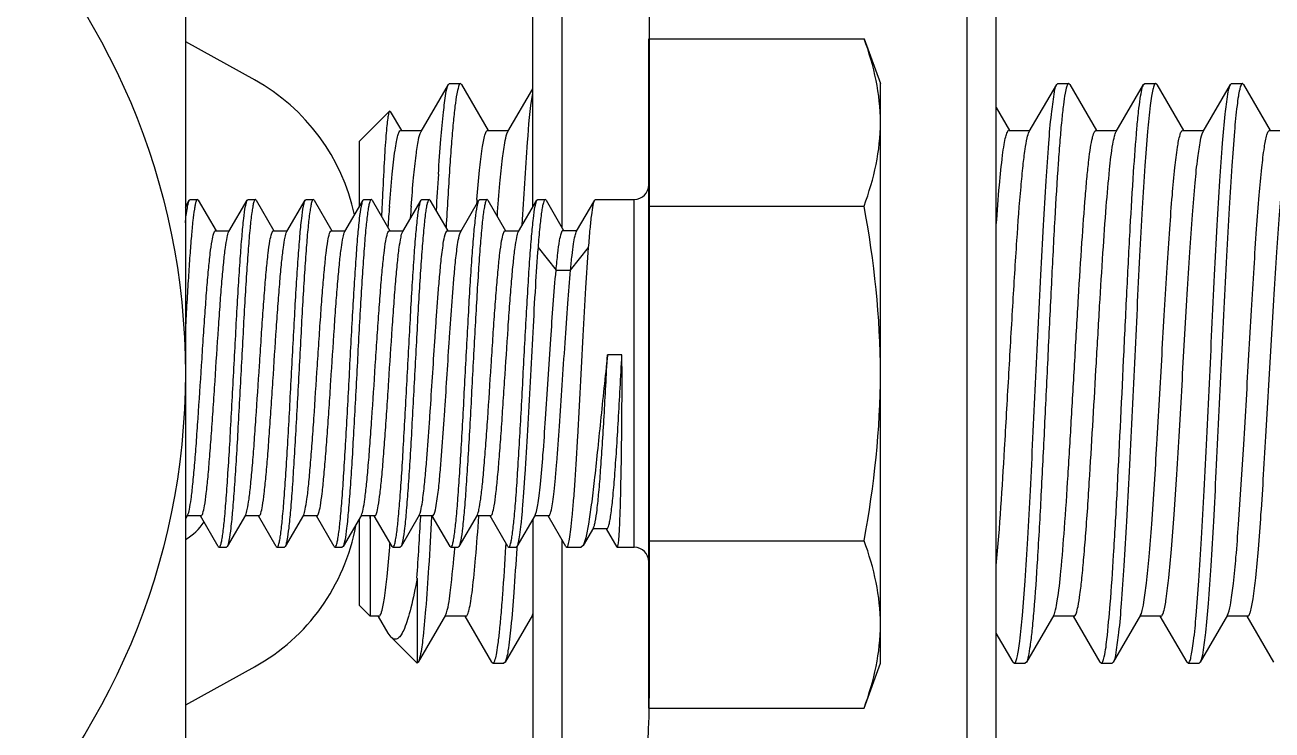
# Model space of a CAD drawing. Header units: millimetres. Extents: x -633009578 to 5705885, y -633235091 to 2571734.
# Drawn here: x 2463224.2 to 2463435.9, y 1994813.4 to 1994933 of the extents above; entities that cross this region are included whole.
import ezdxf

# ---------------------------------------------------------------- set-up
doc = ezdxf.new("R2010")
doc.units = ezdxf.units.MM
doc.header["$LTSCALE"] = 1000
doc.header["$MEASUREMENT"] = 0
doc.layers.get('0').update_dxf_attribs({"color": 9})
doc.layers.add('E-WIRE-系统', color=3, linetype='Continuous')

# ---------------------------------------------------------------- blocks, each defined once
blk = doc.blocks.new('G$CF4FACE3C')
at = {"layer": 'E-WIRE-系统'}
for p, q in [((-1640.33, -1421.3), (-1640.33, -1295.69)), ((-1622.44, -1495.72), (-1622.44, -1323.57)), ((-1635.88, -1340.13), (-1635.88, -1424.39)), ((-1569.21, -1538.83), (-1569.21, -1356.19)), ((-1573.66, -1535.98), (-1573.66, -1357.62)), ((-1693.66, -1385.21), (-1693.66, -1508.38)), ((-1693.66, -1395.91), (-1683.02, -1401.81)), ((-1622.55, -1395.48), (-1589.5, -1395.48)), ((-1622.55, -1498.12), (-1622.55, -1395.48)), ((-1589.5, -1395.48), (-1586.99, -1402.35)), ((-1657.49, -1409.73), (-1653.28, -1402.5)), ((-1653.28, -1402.5), (-1653.11, -1402.35)), ((-1653.11, -1402.35), (-1651.44, -1402.35)), ((-1653.11, -1402.35), (-1651.44, -1402.35)), ((-1651.44, -1402.35), (-1651.46, -1402.36)), ((-1651.26, -1402.51), (-1651.44, -1402.35)), ((-1651.26, -1402.51), (-1647.18, -1409.55)), ((-1586.99, -1491.24), (-1586.99, -1402.36)), ((-1564.15, -1409.73), (-1559.95, -1402.5)), ((-1559.95, -1402.5), (-1559.77, -1402.35)), ((-1559.77, -1402.35), (-1558.1, -1402.35)), ((-1559.77, -1402.35), (-1558.1, -1402.35)), ((-1558.1, -1402.35), (-1558.13, -1402.36)), ((-1557.93, -1402.51), (-1558.1, -1402.35)), ((-1557.93, -1402.51), (-1553.84, -1409.55)), ((-1550.82, -1409.73), (-1546.61, -1402.5)), ((-1546.61, -1402.5), (-1546.44, -1402.35)), ((-1546.44, -1402.35), (-1544.77, -1402.35)), ((-1546.44, -1402.35), (-1544.77, -1402.35)), ((-1544.77, -1402.35), (-1544.79, -1402.36)), ((-1544.59, -1402.51), (-1544.77, -1402.35)), ((-1544.59, -1402.51), (-1540.51, -1409.55)), ((-1537.49, -1409.73), (-1533.28, -1402.5)), ((-1533.28, -1402.5), (-1533.11, -1402.35)), ((-1533.11, -1402.35), (-1531.44, -1402.35)), ((-1533.11, -1402.35), (-1531.44, -1402.35)), ((-1531.44, -1402.35), (-1531.46, -1402.36)), ((-1531.26, -1402.51), (-1531.44, -1402.35)), ((-1531.26, -1402.51), (-1527.17, -1409.55)), ((-1644.15, -1409.73), (-1640.33, -1403.16)), ((-1666.99, -1411.24), (-1662.33, -1406.58)), ((-1662.21, -1406.62), (-1662.33, -1406.58)), ((-1662.21, -1406.62), (-1660.51, -1409.55)), ((-1569.21, -1406.04), (-1567.18, -1409.55)), ((-1660.61, -1409.55), (-1657.38, -1409.55)), ((-1647.28, -1409.55), (-1644.05, -1409.55)), ((-1567.28, -1409.55), (-1564.05, -1409.55)), ((-1553.95, -1409.55), (-1550.72, -1409.55)), ((-1540.61, -1409.55), (-1537.38, -1409.55)), ((-1527.28, -1409.55), (-1524.05, -1409.55)), ((-1666.99, -1411.24), (-1666.99, -1421.3)), ((-1693.66, -1421.3), (-1693.05, -1420.24)), ((-1693.05, -1420.24), (-1692.92, -1420.13)), ((-1692.92, -1420.13), (-1691.8, -1420.13)), ((-1692.92, -1420.13), (-1691.8, -1420.13)), ((-1691.67, -1420.24), (-1691.8, -1420.13)), ((-1691.67, -1420.24), (-1688.95, -1424.93)), ((-1686.97, -1425.07), (-1684.16, -1420.24)), ((-1684.16, -1420.24), (-1684.03, -1420.13)), ((-1684.03, -1420.13), (-1682.91, -1420.13)), ((-1684.03, -1420.13), (-1682.91, -1420.13)), ((-1682.78, -1420.24), (-1682.91, -1420.13)), ((-1682.78, -1420.24), (-1680.06, -1424.93)), ((-1678.08, -1425.07), (-1675.27, -1420.24)), ((-1675.27, -1420.24), (-1675.14, -1420.13)), ((-1675.14, -1420.13), (-1674.02, -1420.13)), ((-1675.14, -1420.13), (-1674.02, -1420.13)), ((-1674, -1420.14), (-1674.02, -1420.13)), ((-1673.9, -1420.24), (-1674, -1420.14)), ((-1673.9, -1420.24), (-1671.17, -1424.93)), ((-1669.19, -1425.07), (-1666.38, -1420.24)), ((-1666.38, -1420.24), (-1666.25, -1420.13)), ((-1666.25, -1420.13), (-1665.14, -1420.13)), ((-1666.25, -1420.13), (-1665.14, -1420.13)), ((-1665.01, -1420.24), (-1665.14, -1420.13)), ((-1665.01, -1420.24), (-1662.29, -1424.93)), ((-1660.3, -1425.07), (-1657.49, -1420.24)), ((-1657.49, -1420.24), (-1657.36, -1420.13)), ((-1657.36, -1420.13), (-1656.25, -1420.13)), ((-1657.36, -1420.13), (-1656.25, -1420.13)), ((-1656.12, -1420.24), (-1656.25, -1420.13)), ((-1656.12, -1420.24), (-1653.4, -1424.93)), ((-1651.41, -1425.07), (-1648.6, -1420.24)), ((-1648.6, -1420.24), (-1648.47, -1420.13)), ((-1648.47, -1420.13), (-1647.36, -1420.13)), ((-1648.47, -1420.13), (-1647.36, -1420.13)), ((-1647.23, -1420.24), (-1647.36, -1420.13)), ((-1647.23, -1420.24), (-1644.51, -1424.93)), ((-1642.52, -1425.07), (-1639.71, -1420.24)), ((-1639.71, -1420.24), (-1639.58, -1420.13)), ((-1639.58, -1420.13), (-1638.43, -1420.13)), ((-1639.58, -1420.13), (-1638.43, -1420.13)), ((-1638.28, -1420.26), (-1638.43, -1420.13)), ((-1638.28, -1420.26), (-1635.61, -1424.87)), ((-1633.62, -1425), (-1630.84, -1420.23)), ((-1630.84, -1420.23), (-1630.73, -1420.13)), ((-1630.73, -1420.13), (-1624.77, -1420.13)), ((-1630.73, -1420.13), (-1624.77, -1420.13)), ((-1624.77, -1473.47), (-1624.77, -1420.13)), ((-1622.55, -1421.14), (-1589.5, -1421.14)), ((-1689.03, -1424.93), (-1686.89, -1424.93)), ((-1680.14, -1424.93), (-1678, -1424.93)), ((-1671.25, -1424.93), (-1669.11, -1424.93)), ((-1662.36, -1424.93), (-1660.22, -1424.93)), ((-1653.48, -1424.93), (-1651.33, -1424.93)), ((-1644.59, -1424.93), (-1642.44, -1424.93)), ((-1635.69, -1424.87), (-1633.54, -1424.87)), ((-1639.54, -1427.48), (-1636.77, -1430.96)), ((-1634.55, -1430.96), (-1631.77, -1427.48)), ((-1636.77, -1430.96), (-1634.55, -1430.96)), ((-1626.66, -1443.97), (-1628.88, -1443.97)), ((-1693.32, -1468.53), (-1693.66, -1469.12)), ((-1691.25, -1468.67), (-1693.4, -1468.67)), ((-1688.6, -1473.36), (-1691.33, -1468.67)), ((-1684.43, -1468.53), (-1687.23, -1473.35)), ((-1682.36, -1468.67), (-1684.51, -1468.67)), ((-1679.71, -1473.36), (-1682.44, -1468.67)), ((-1675.54, -1468.53), (-1678.34, -1473.35)), ((-1673.48, -1468.67), (-1675.62, -1468.67)), ((-1670.82, -1473.36), (-1673.55, -1468.67)), ((-1666.65, -1468.53), (-1669.45, -1473.35)), ((-1666.99, -1469.12), (-1666.99, -1482.36)), ((-1664.59, -1468.67), (-1666.73, -1468.67)), ((-1665.29, -1468.66), (-1665.3, -1469.04)), ((-1665.3, -1469.04), (-1665.28, -1468.69)), ((-1665.3, -1469.04), (-1665.3, -1484.04)), ((-1661.93, -1473.36), (-1664.67, -1468.67)), ((-1657.76, -1468.53), (-1660.56, -1473.35)), ((-1655.7, -1468.67), (-1657.84, -1468.67)), ((-1657.54, -1468.77), (-1657.53, -1468.62)), ((-1655.86, -1468.6), (-1655.87, -1468.73)), ((-1653.04, -1473.36), (-1655.78, -1468.67)), ((-1648.87, -1468.53), (-1651.67, -1473.35)), ((-1646.81, -1468.67), (-1648.95, -1468.67)), ((-1644.16, -1473.36), (-1646.89, -1468.67)), ((-1639.98, -1468.53), (-1642.78, -1473.35)), ((-1640.33, -1469.12), (-1640.33, -1597.91)), ((-1637.92, -1468.67), (-1640.06, -1468.67)), ((-1635.27, -1473.36), (-1638, -1468.67)), ((-1631.04, -1470.49), (-1632.63, -1473.22)), ((-1628.96, -1470.62), (-1631.11, -1470.62)), ((-1627.4, -1473.43), (-1629.04, -1470.62)), ((-1688.6, -1473.36), (-1688.47, -1473.47)), ((-1688.47, -1473.47), (-1687.36, -1473.47)), ((-1688.47, -1473.47), (-1687.36, -1473.47)), ((-1687.23, -1473.35), (-1687.36, -1473.47)), ((-1679.71, -1473.36), (-1679.58, -1473.47)), ((-1679.58, -1473.47), (-1678.47, -1473.47)), ((-1679.58, -1473.47), (-1678.47, -1473.47)), ((-1678.34, -1473.35), (-1678.47, -1473.47)), ((-1670.82, -1473.36), (-1670.69, -1473.47)), ((-1670.69, -1473.47), (-1669.58, -1473.47)), ((-1670.69, -1473.47), (-1669.58, -1473.47)), ((-1669.45, -1473.35), (-1669.58, -1473.47)), ((-1662.3, -1473.43), (-1662.26, -1472.88)), ((-1661.93, -1473.36), (-1661.8, -1473.47)), ((-1661.8, -1473.47), (-1660.69, -1473.47)), ((-1661.8, -1473.47), (-1660.69, -1473.47)), ((-1660.56, -1473.35), (-1660.69, -1473.47)), ((-1653.04, -1473.36), (-1652.92, -1473.47)), ((-1652.92, -1473.47), (-1651.8, -1473.47)), ((-1652.92, -1473.47), (-1651.8, -1473.47)), ((-1652.31, -1473.54), (-1652.31, -1473.47)), ((-1651.67, -1473.35), (-1651.8, -1473.47)), ((-1644.47, -1473.36), (-1644.44, -1472.92)), ((-1644.16, -1473.36), (-1644.03, -1473.47)), ((-1644.03, -1473.47), (-1642.91, -1473.47)), ((-1644.03, -1473.47), (-1642.91, -1473.47)), ((-1642.78, -1473.35), (-1642.91, -1473.47)), ((-1642.8, -1473.48), (-1642.81, -1473.6)), ((-1642.8, -1473.37), (-1642.8, -1473.48)), ((-1635.88, -1472.3), (-1635.88, -1602.36)), ((-1635.27, -1473.36), (-1635.14, -1473.47)), ((-1635.14, -1473.47), (-1632.91, -1473.47)), ((-1635.14, -1473.47), (-1632.91, -1473.47)), ((-1632.63, -1473.22), (-1632.91, -1473.47)), ((-1627.4, -1473.43), (-1627.36, -1473.47)), ((-1627.36, -1473.47), (-1624.77, -1473.47)), ((-1627.36, -1473.47), (-1624.77, -1473.47)), ((-1622.55, -1472.46), (-1589.5, -1472.46)), ((-1658.1, -1478.19), (-1658.1, -1491.24)), ((-1666.99, -1482.36), (-1665.3, -1484.04)), ((-1663.95, -1484.04), (-1665.3, -1484.04)), ((-1664.02, -1484.09), (-1664.05, -1484.04)), ((-1662.54, -1486.65), (-1664.02, -1484.09)), ((-1653.74, -1483.86), (-1657.93, -1491.09)), ((-1650.61, -1484.04), (-1653.84, -1484.04)), ((-1646.62, -1491.09), (-1650.72, -1484.04)), ((-1640.4, -1483.86), (-1644.6, -1491.09)), ((-1640.33, -1484.04), (-1640.51, -1484.04)), ((-1640.4, -1483.86), (-1640.33, -1483.7)), ((-1560.4, -1483.86), (-1564.59, -1491.09)), ((-1557.28, -1484.04), (-1560.51, -1484.04)), ((-1553.28, -1491.09), (-1557.38, -1484.04)), ((-1547.07, -1483.86), (-1551.26, -1491.09)), ((-1543.95, -1484.04), (-1547.18, -1484.04)), ((-1547.07, -1483.86), (-1546.95, -1483.6)), ((-1539.95, -1491.09), (-1544.05, -1484.04)), ((-1533.74, -1483.86), (-1537.93, -1491.09)), ((-1530.61, -1484.04), (-1533.84, -1484.04)), ((-1533.74, -1483.86), (-1533.62, -1483.61)), ((-1526.61, -1491.09), (-1530.72, -1484.04)), ((-1662.07, -1487.27), (-1662.54, -1486.65)), ((-1566.61, -1491.09), (-1569.21, -1486.62)), ((-1662.08, -1487.27), (-1658.1, -1491.24)), ((-1683.02, -1491.79), (-1693.66, -1497.69)), ((-1657.93, -1491.09), (-1658.1, -1491.24)), ((-1646.62, -1491.09), (-1646.44, -1491.24)), ((-1646.44, -1491.24), (-1644.77, -1491.24)), ((-1646.44, -1491.24), (-1644.77, -1491.24)), ((-1646.44, -1491.24), (-1646.42, -1491.24)), ((-1644.6, -1491.09), (-1644.77, -1491.24)), ((-1589.5, -1498.12), (-1586.99, -1491.24)), ((-1566.61, -1491.09), (-1566.44, -1491.24)), ((-1566.44, -1491.24), (-1564.77, -1491.24)), ((-1566.44, -1491.24), (-1564.77, -1491.24)), ((-1566.44, -1491.24), (-1566.42, -1491.24)), ((-1564.59, -1491.09), (-1564.77, -1491.24)), ((-1553.28, -1491.09), (-1553.11, -1491.24)), ((-1553.11, -1491.24), (-1551.44, -1491.24)), ((-1553.11, -1491.24), (-1551.44, -1491.24)), ((-1551.26, -1491.09), (-1551.44, -1491.24)), ((-1539.95, -1491.09), (-1539.77, -1491.24)), ((-1539.77, -1491.24), (-1538.1, -1491.24)), ((-1539.77, -1491.24), (-1538.1, -1491.24)), ((-1539.77, -1491.24), (-1539.75, -1491.24)), ((-1537.93, -1491.09), (-1538.1, -1491.24)), ((-1622.55, -1498.12), (-1589.5, -1498.12))]:
    blk.add_line(p, q, dxfattribs=at)
blk.add_circle((-1800.33, -1446.8), 106.67, dxfattribs=at)
for centre, radius, start, end in [((-1698.11, -1429.02), 31.11, 12.1061, 61), ((-915.33, -1464.41), 741.07, 176.27318, 176.70795), ((-1624.77, -1417.91), 2.22, 270, 0), ((-772.86, -1460.66), 891.5, 177.37913, 177.55784), ((-1691.8, -1420.21), 0.076, 90.0399, 101.0259), ((-1682.91, -1420.21), 0.076, 90.0398, 101.0109), ((-1665.14, -1420.21), 0.076, 90.0397, 101.0086), ((-1212.32, -1456.39), 451.4, 175.5272, 175.9302), ((-1245.96, -1453.56), 414.31, 175.5183, 175.7679), ((-1656.25, -1420.21), 0.076, 90.0406, 101.0887), ((-1318.97, -1447.06), 331.04, 175.3344, 175.4613), ((-1647.36, -1420.21), 0.076, 90.0396, 100.9957), ((-1638.43, -1420.22), 0.086, 90.0053, 95.8146), ((-1698.11, -1464.58), 8.89, 300.1102, 325.6732), ((-2367.31, -1430.78), 710.78, 356.17552, 356.93617), ((-1698.11, -1464.58), 31.11, 299, 349.6549), ((-1688.47, -1473.39), 0.0759, 270.0385, 280.8952), ((-1679.58, -1473.39), 0.0759, 270.0368, 280.7312), ((-1670.69, -1473.39), 0.0759, 270.0386, 280.9011), ((-1661.8, -1473.39), 0.0759, 270.037, 280.7443), ((-1652.92, -1473.39), 0.0759, 270.0386, 280.9047), ((-1644.03, -1473.39), 0.0759, 270.0373, 280.7759), ((-1635.14, -1473.39), 0.0758, 270.0331, 280.3601), ((-1624.77, -1475.69), 2.22, 0, 90), ((-1755.86, -1495.72), 133.41, 334.351, 0)]:
    blk.add_arc(centre, radius, start, end, dxfattribs=at)
for points, knots in [([(-1586.99, -1408.31), (-1586.99, -1406.15), (-1587.48, -1401.77), (-1588.74, -1397.56), (-1589.5, -1395.48)], [0, 0, 0, 0, 0.493589, 1, 1, 1, 1]), ([(-1654.83, -1416.24), (-1654.71, -1414.45), (-1654.48, -1411.29), (-1654.14, -1407.15), (-1653.74, -1404.39), (-1653.53, -1402.92), (-1653.28, -1402.5)], [0, 0, 0, 0, 0.387565, 0.689151, 0.895137, 1, 1, 1, 1]), ([(-1651.46, -1402.36), (-1651.63, -1402.4), (-1651.82, -1403.08), (-1652.07, -1404.14), (-1652.32, -1406.07), (-1652.59, -1408.59), (-1652.85, -1411.78), (-1653.23, -1417.11), (-1653.48, -1421.39), (-1653.65, -1424.41)], [0, 0, 0, 0, 0.023099, 0.076921, 0.162181, 0.277789, 0.421938, 0.592279, 1, 1, 1, 1]), ([(-1566.42, -1491.24), (-1566.31, -1491.22), (-1566.15, -1490.86), (-1565.97, -1490.24), (-1565.78, -1489.17), (-1565.49, -1487.04), (-1565.15, -1483.46), (-1564.76, -1478.22), (-1564.37, -1471.84), (-1563.97, -1464.56), (-1563.58, -1456.64), (-1563.05, -1445.62), (-1562.53, -1434.74), (-1561.99, -1424.37), (-1561.6, -1417.63), (-1561.2, -1411.95), (-1560.85, -1407.5), (-1560.42, -1404.52), (-1560.21, -1402.95), (-1559.95, -1402.5)], [0, 0, 0, 0, 0.003605, 0.011247, 0.023192, 0.039401, 0.084084, 0.143773, 0.216344, 0.299192, 0.389326, 0.483496, 0.670337, 0.756261, 0.832979, 0.897736, 0.948215, 0.982646, 1, 1, 1, 1]), ([(-1558.13, -1402.36), (-1558.28, -1402.4), (-1558.47, -1403.03), (-1558.71, -1404.03), (-1558.96, -1405.83), (-1559.21, -1408.19), (-1559.47, -1411.18), (-1559.84, -1416.2), (-1560.28, -1423.57), (-1560.79, -1433.36), (-1561.3, -1443.98), (-1561.82, -1454.78), (-1562.17, -1461.96), (-1562.36, -1465.47)], [0, 0, 0, 0, 0.007665, 0.025364, 0.053379, 0.091388, 0.138842, 0.195022, 0.330009, 0.488072, 0.659495, 0.833705, 1, 1, 1, 1]), ([(-1544.79, -1402.36), (-1544.9, -1402.38), (-1545.06, -1402.74), (-1545.24, -1403.36), (-1545.43, -1404.43), (-1545.72, -1406.57), (-1546.06, -1410.14), (-1546.45, -1415.38), (-1546.84, -1421.76), (-1547.24, -1429.04), (-1547.63, -1436.96), (-1548.16, -1447.97), (-1548.67, -1458.86), (-1549.22, -1469.22), (-1549.61, -1475.97), (-1550.01, -1481.65), (-1550.36, -1486.1), (-1550.78, -1489.07), (-1551, -1490.65), (-1551.26, -1491.09)], [0, 0, 0, 0, 0.003611, 0.011257, 0.023207, 0.039418, 0.084101, 0.143787, 0.21635, 0.299185, 0.389306, 0.483463, 0.670281, 0.756199, 0.832917, 0.897679, 0.948171, 0.982621, 1, 1, 1, 1]), ([(-1550.69, -1465.47), (-1550.33, -1458.55), (-1549.84, -1448.13), (-1549.18, -1434.45), (-1548.69, -1424.85), (-1548.2, -1416.52), (-1547.77, -1410.59), (-1547.41, -1406.83), (-1547.17, -1404.84), (-1546.92, -1403.46), (-1546.75, -1402.74), (-1546.61, -1402.5)], [0, 0, 0, 0, 0.329141, 0.495694, 0.6508, 0.785583, 0.892349, 0.93326, 0.965064, 0.987355, 1, 1, 1, 1]), ([(-1539.75, -1491.24), (-1539.64, -1491.22), (-1539.48, -1490.86), (-1539.31, -1490.24), (-1539.11, -1489.17), (-1538.82, -1487.04), (-1538.48, -1483.46), (-1538.09, -1478.22), (-1537.7, -1471.84), (-1537.31, -1464.56), (-1536.91, -1456.64), (-1536.38, -1445.62), (-1535.87, -1434.74), (-1535.32, -1424.37), (-1534.93, -1417.63), (-1534.53, -1411.95), (-1534.18, -1407.5), (-1533.76, -1404.52), (-1533.54, -1402.95), (-1533.28, -1402.5)], [0, 0, 0, 0, 0.003604, 0.011244, 0.023189, 0.039398, 0.084082, 0.143773, 0.216344, 0.299191, 0.38933, 0.483504, 0.670341, 0.756264, 0.832985, 0.897741, 0.948217, 0.982646, 1, 1, 1, 1]), ([(-1531.46, -1402.36), (-1531.56, -1402.38), (-1531.73, -1402.74), (-1531.9, -1403.36), (-1532.1, -1404.43), (-1532.39, -1406.57), (-1532.73, -1410.14), (-1533.12, -1415.38), (-1533.51, -1421.76), (-1533.9, -1429.04), (-1534.3, -1436.96), (-1534.83, -1447.97), (-1535.34, -1458.86), (-1535.89, -1469.22), (-1536.27, -1475.97), (-1536.68, -1481.65), (-1537.03, -1486.1), (-1537.45, -1489.07), (-1537.67, -1490.65), (-1537.93, -1491.09)], [0, 0, 0, 0, 0.003611, 0.011258, 0.023209, 0.039422, 0.084107, 0.143792, 0.216356, 0.299194, 0.389317, 0.483473, 0.670291, 0.756211, 0.832929, 0.897688, 0.948175, 0.982622, 1, 1, 1, 1]), ([(-1641.97, -1424.02), (-1641.73, -1419.79), (-1641.28, -1413.06), (-1640.78, -1406.32), (-1640.33, -1403.85)], [0, 0, 0, 0, 0.628544, 1, 1, 1, 1]), ([(-1662.33, -1406.58), (-1662.42, -1406.67), (-1662.5, -1407.06), (-1662.64, -1407.79), (-1662.75, -1408.93), (-1662.96, -1411.19), (-1663.18, -1414.89), (-1663.34, -1418.08), (-1663.42, -1419.9)], [0, 0, 0, 0, 0.027491, 0.083885, 0.169406, 0.283463, 0.592757, 1, 1, 1, 1]), ([(-1589.5, -1421.14), (-1588.74, -1419.06), (-1587.48, -1414.85), (-1586.99, -1410.47), (-1586.99, -1408.31)], [0, 0, 0, 0, 0.506411, 1, 1, 1, 1]), ([(-1662.34, -1421.19), (-1662.21, -1419.55), (-1661.97, -1416.68), (-1661.6, -1413.36), (-1661.3, -1411.39), (-1661.08, -1410.42), (-1660.92, -1409.86), (-1660.71, -1409.55), (-1660.61, -1409.55)], [0, 0, 0, 0, 0.417353, 0.72929, 0.841771, 0.92395, 0.975651, 1, 1, 1, 1]), ([(-1659, -1421.19), (-1658.89, -1419.72), (-1658.67, -1417.11), (-1658.32, -1413.69), (-1657.95, -1411.35), (-1657.71, -1410.11), (-1657.49, -1409.73)], [0, 0, 0, 0, 0.38118, 0.680309, 0.888233, 1, 1, 1, 1]), ([(-1648.92, -1420.13), (-1648.8, -1418.63), (-1648.56, -1416.01), (-1648.19, -1412.73), (-1647.83, -1410.71), (-1647.57, -1409.83), (-1647.37, -1409.55), (-1647.28, -1409.55)], [0, 0, 0, 0, 0.418158, 0.729515, 0.923411, 0.975112, 1, 1, 1, 1]), ([(-1645.78, -1422.65), (-1645.66, -1420.99), (-1645.42, -1418.04), (-1645.05, -1414.18), (-1644.64, -1411.55), (-1644.4, -1410.15), (-1644.15, -1409.73)], [0, 0, 0, 0, 0.381754, 0.681975, 0.890091, 1, 1, 1, 1]), ([(-1569.21, -1424), (-1569.07, -1421.98), (-1568.8, -1418.43), (-1568.39, -1414.32), (-1568.05, -1411.87), (-1567.8, -1410.64), (-1567.62, -1409.96), (-1567.39, -1409.55), (-1567.28, -1409.55)], [0, 0, 0, 0, 0.41482, 0.72823, 0.841797, 0.924784, 0.976685, 1, 1, 1, 1]), ([(-1569.21, -1476.25), (-1568.66, -1470.3), (-1568.08, -1460.7), (-1567.31, -1447.44), (-1566.71, -1436.79), (-1566.11, -1427.03), (-1565.59, -1419.85), (-1565.14, -1415.19), (-1564.84, -1412.68), (-1564.54, -1410.95), (-1564.32, -1410.02), (-1564.15, -1409.73)], [0, 0, 0, 0, 0.268555, 0.432232, 0.596778, 0.747731, 0.871839, 0.920321, 0.958291, 0.984973, 1, 1, 1, 1]), ([(-1558.2, -1462.44), (-1558.01, -1459.49), (-1557.66, -1453.44), (-1557.14, -1444.34), (-1556.63, -1435.39), (-1556.11, -1427.16), (-1555.67, -1420.98), (-1555.3, -1416.78), (-1555.04, -1414.29), (-1554.79, -1412.34), (-1554.52, -1410.86), (-1554.32, -1410.06), (-1554.08, -1409.55), (-1553.95, -1409.55)], [0, 0, 0, 0, 0.167056, 0.342036, 0.51408, 0.67247, 0.807366, 0.863327, 0.910435, 0.947987, 0.975456, 0.992576, 1, 1, 1, 1]), ([(-1554.87, -1462.44), (-1554.51, -1456.7), (-1554.02, -1448.03), (-1553.37, -1436.65), (-1552.88, -1428.65), (-1552.39, -1421.67), (-1551.91, -1416.12), (-1551.51, -1412.51), (-1551.13, -1410.59), (-1550.94, -1409.95), (-1550.82, -1409.73)], [0, 0, 0, 0, 0.326529, 0.491938, 0.646319, 0.780991, 0.888404, 0.962618, 0.986009, 1, 1, 1, 1]), ([(-1546.95, -1483.6), (-1546.75, -1483.06), (-1546.48, -1481.5), (-1546.1, -1478.62), (-1545.72, -1474.62), (-1545.17, -1467.52), (-1544.53, -1457.18), (-1543.92, -1446.23), (-1543.4, -1437.2), (-1543.01, -1430.77), (-1542.62, -1424.89), (-1542.24, -1419.79), (-1541.85, -1415.6), (-1541.5, -1412.53), (-1541.15, -1410.63), (-1540.89, -1409.8), (-1540.7, -1409.55), (-1540.61, -1409.55)], [0, 0, 0, 0, 0.02345, 0.063033, 0.11754, 0.185131, 0.349903, 0.534772, 0.62682, 0.714344, 0.794313, 0.863966, 0.920906, 0.963205, 0.989525, 0.996562, 1, 1, 1, 1]), ([(-1543.95, -1484.04), (-1543.86, -1484.04), (-1543.66, -1483.78), (-1543.4, -1482.93), (-1543.05, -1480.96), (-1542.68, -1477.78), (-1542.29, -1473.45), (-1541.9, -1468.17), (-1541.51, -1462.12), (-1541.11, -1455.52), (-1540.58, -1446.31), (-1540.07, -1437.18), (-1539.53, -1428.46), (-1539.14, -1422.76), (-1538.74, -1417.93), (-1538.38, -1414.12), (-1537.97, -1411.52), (-1537.72, -1410.14), (-1537.49, -1409.73)], [0, 0, 0, 0, 0.003516, 0.010771, 0.037949, 0.081609, 0.140308, 0.211978, 0.294061, 0.383613, 0.477416, 0.664254, 0.750572, 0.827952, 0.893624, 0.945254, 0.981055, 1, 1, 1, 1]), ([(-1533.62, -1483.61), (-1533.42, -1483.07), (-1533.15, -1481.52), (-1532.77, -1478.65), (-1532.39, -1474.65), (-1531.84, -1467.56), (-1531.2, -1457.22), (-1530.58, -1446.27), (-1530.06, -1437.23), (-1529.68, -1430.79), (-1529.29, -1424.91), (-1528.9, -1419.8), (-1528.52, -1415.61), (-1528.16, -1412.53), (-1527.82, -1410.63), (-1527.56, -1409.8), (-1527.36, -1409.55), (-1527.28, -1409.55)], [0, 0, 0, 0, 0.023312, 0.06278, 0.117199, 0.184734, 0.349474, 0.534403, 0.626505, 0.71409, 0.794123, 0.863837, 0.92083, 0.96317, 0.989516, 0.99656, 1, 1, 1, 1]), ([(-1530.61, -1484.04), (-1530.52, -1484.04), (-1530.33, -1483.78), (-1530.07, -1482.93), (-1529.71, -1480.96), (-1529.35, -1477.78), (-1528.96, -1473.45), (-1528.57, -1468.17), (-1528.17, -1462.12), (-1527.78, -1455.52), (-1527.25, -1446.31), (-1526.74, -1437.18), (-1526.19, -1428.46), (-1525.8, -1422.76), (-1525.41, -1417.93), (-1525.04, -1414.12), (-1524.64, -1411.52), (-1524.39, -1410.14), (-1524.15, -1409.73)], [0, 0, 0, 0, 0.003516, 0.010771, 0.037949, 0.081609, 0.140308, 0.211978, 0.294061, 0.383613, 0.477416, 0.664254, 0.750571, 0.827952, 0.893624, 0.945254, 0.981055, 1, 1, 1, 1]), ([(-1691.82, -1420.13), (-1691.87, -1420.14), (-1691.97, -1420.29), (-1692.07, -1420.58), (-1692.18, -1421.05), (-1692.35, -1421.99), (-1692.54, -1423.59), (-1692.76, -1425.95), (-1692.99, -1428.86), (-1693.21, -1432.24), (-1693.44, -1436.01), (-1693.59, -1438.64), (-1693.66, -1440.01)], [0, 0, 0, 0, 0.007976, 0.023399, 0.047119, 0.079188, 0.167777, 0.287121, 0.434165, 0.605074, 0.795358, 1, 1, 1, 1]), ([(-1693.66, -1423.74), (-1693.58, -1422.96), (-1693.46, -1421.92), (-1693.23, -1420.76), (-1693.12, -1420.37), (-1693.05, -1420.24)], [0, 0, 0, 0, 0.664814, 0.874197, 1, 1, 1, 1]), ([(-1688.46, -1473.47), (-1688.39, -1473.45), (-1688.28, -1473.24), (-1688.16, -1472.87), (-1688.03, -1472.24), (-1687.84, -1470.97), (-1687.61, -1468.84), (-1687.36, -1465.71), (-1687.1, -1461.91), (-1686.83, -1457.56), (-1686.57, -1452.82), (-1686.31, -1447.87), (-1686.04, -1442.88), (-1685.78, -1438.03), (-1685.52, -1433.49), (-1685.25, -1429.44), (-1685, -1426), (-1684.74, -1423.32), (-1684.52, -1421.59), (-1684.32, -1420.67), (-1684.22, -1420.35), (-1684.16, -1420.24)], [0, 0, 0, 0, 0.003708, 0.011331, 0.023205, 0.039308, 0.083699, 0.143025, 0.215195, 0.297631, 0.387378, 0.481219, 0.575789, 0.667691, 0.753629, 0.830521, 0.895618, 0.946611, 0.981731, 0.992985, 1, 1, 1, 1]), ([(-1682.93, -1420.13), (-1682.99, -1420.15), (-1683.11, -1420.35), (-1683.22, -1420.73), (-1683.35, -1421.36), (-1683.54, -1422.63), (-1683.77, -1424.76), (-1684.03, -1427.88), (-1684.29, -1431.69), (-1684.55, -1436.04), (-1684.82, -1440.77), (-1685.08, -1445.73), (-1685.34, -1450.72), (-1685.61, -1455.57), (-1685.87, -1460.1), (-1686.13, -1464.16), (-1686.39, -1467.59), (-1686.65, -1470.27), (-1686.87, -1472), (-1687.07, -1472.93), (-1687.17, -1473.25), (-1687.23, -1473.35)], [0, 0, 0, 0, 0.003711, 0.011337, 0.023212, 0.039315, 0.083701, 0.143019, 0.215177, 0.2976, 0.387333, 0.481165, 0.575727, 0.667621, 0.753554, 0.830449, 0.895556, 0.946563, 0.981704, 0.992971, 1, 1, 1, 1]), ([(-1679.57, -1473.47), (-1679.5, -1473.45), (-1679.39, -1473.24), (-1679.28, -1472.87), (-1679.14, -1472.24), (-1678.95, -1470.97), (-1678.73, -1468.84), (-1678.47, -1465.72), (-1678.21, -1461.91), (-1677.94, -1457.56), (-1677.68, -1452.82), (-1677.42, -1447.87), (-1677.15, -1442.88), (-1676.89, -1438.03), (-1676.63, -1433.49), (-1676.36, -1429.44), (-1676.11, -1426), (-1675.85, -1423.32), (-1675.63, -1421.59), (-1675.43, -1420.67), (-1675.33, -1420.35), (-1675.27, -1420.24)], [0, 0, 0, 0, 0.003703, 0.01132, 0.023187, 0.039284, 0.083664, 0.142983, 0.215146, 0.297577, 0.387325, 0.481173, 0.575752, 0.667661, 0.753607, 0.830509, 0.895614, 0.946609, 0.98173, 0.992984, 1, 1, 1, 1]), ([(-1674.02, -1420.13), (-1674.09, -1420.13), (-1674.21, -1420.33), (-1674.32, -1420.68), (-1674.45, -1421.29), (-1674.64, -1422.54), (-1674.87, -1424.64), (-1675.13, -1427.75), (-1675.39, -1431.54), (-1675.65, -1435.89), (-1675.92, -1440.63), (-1676.18, -1445.59), (-1676.45, -1450.6), (-1676.71, -1455.47), (-1676.98, -1460.03), (-1677.24, -1464.11), (-1677.5, -1467.56), (-1677.76, -1470.26), (-1677.98, -1471.99), (-1678.18, -1472.93), (-1678.28, -1473.25), (-1678.34, -1473.35)], [0, 0, 0, 0, 0.003386, 0.010605, 0.022094, 0.037845, 0.081651, 0.140562, 0.21249, 0.294853, 0.384679, 0.47873, 0.573605, 0.66588, 0.752224, 0.829521, 0.894986, 0.946281, 0.981617, 0.992941, 1, 1, 1, 1]), ([(-1670.68, -1473.47), (-1670.61, -1473.45), (-1670.5, -1473.24), (-1670.39, -1472.87), (-1670.26, -1472.24), (-1670.06, -1470.97), (-1669.84, -1468.84), (-1669.58, -1465.71), (-1669.32, -1461.91), (-1669.06, -1457.56), (-1668.79, -1452.82), (-1668.53, -1447.87), (-1668.26, -1442.88), (-1668, -1438.03), (-1667.74, -1433.49), (-1667.47, -1429.44), (-1667.22, -1426), (-1666.96, -1423.32), (-1666.74, -1421.59), (-1666.54, -1420.67), (-1666.44, -1420.35), (-1666.38, -1420.24)], [0, 0, 0, 0, 0.003708, 0.011332, 0.023206, 0.039309, 0.083701, 0.143026, 0.215196, 0.297631, 0.387378, 0.481219, 0.575788, 0.66769, 0.753628, 0.830521, 0.895618, 0.94661, 0.98173, 0.992985, 1, 1, 1, 1]), ([(-1665.15, -1420.13), (-1665.22, -1420.15), (-1665.33, -1420.35), (-1665.44, -1420.73), (-1665.57, -1421.36), (-1665.77, -1422.63), (-1665.99, -1424.76), (-1666.25, -1427.88), (-1666.51, -1431.69), (-1666.77, -1436.04), (-1667.04, -1440.77), (-1667.3, -1445.73), (-1667.57, -1450.72), (-1667.83, -1455.57), (-1668.09, -1460.1), (-1668.35, -1464.16), (-1668.61, -1467.59), (-1668.87, -1470.27), (-1669.09, -1472), (-1669.29, -1472.93), (-1669.39, -1473.25), (-1669.45, -1473.35)], [0, 0, 0, 0, 0.003711, 0.011337, 0.023212, 0.039314, 0.0837, 0.143018, 0.215176, 0.297599, 0.387332, 0.481164, 0.575726, 0.667621, 0.753554, 0.830449, 0.895556, 0.946563, 0.981704, 0.992971, 1, 1, 1, 1]), ([(-1661.79, -1473.47), (-1661.73, -1473.45), (-1661.61, -1473.24), (-1661.5, -1472.87), (-1661.37, -1472.24), (-1661.17, -1470.97), (-1660.95, -1468.84), (-1660.69, -1465.72), (-1660.43, -1461.91), (-1660.17, -1457.56), (-1659.9, -1452.82), (-1659.64, -1447.87), (-1659.37, -1442.88), (-1659.11, -1438.03), (-1658.85, -1433.49), (-1658.59, -1429.44), (-1658.33, -1426), (-1658.07, -1423.32), (-1657.85, -1421.59), (-1657.65, -1420.67), (-1657.55, -1420.35), (-1657.49, -1420.24)], [0, 0, 0, 0, 0.003703, 0.011321, 0.023188, 0.039286, 0.083667, 0.142986, 0.21515, 0.297581, 0.387329, 0.481177, 0.575755, 0.667664, 0.753609, 0.83051, 0.895615, 0.94661, 0.98173, 0.992984, 1, 1, 1, 1]), ([(-1656.26, -1420.13), (-1656.33, -1420.15), (-1656.44, -1420.35), (-1656.55, -1420.73), (-1656.69, -1421.36), (-1656.88, -1422.63), (-1657.1, -1424.76), (-1657.36, -1427.89), (-1657.62, -1431.69), (-1657.89, -1436.04), (-1658.15, -1440.78), (-1658.41, -1445.73), (-1658.68, -1450.72), (-1658.94, -1455.57), (-1659.2, -1460.1), (-1659.47, -1464.16), (-1659.72, -1467.59), (-1659.98, -1470.27), (-1660.2, -1472), (-1660.4, -1472.93), (-1660.5, -1473.25), (-1660.56, -1473.35)], [0, 0, 0, 0, 0.003714, 0.011343, 0.023221, 0.039327, 0.08372, 0.14304, 0.215198, 0.297619, 0.387351, 0.481178, 0.575732, 0.667622, 0.753555, 0.83045, 0.895556, 0.946562, 0.981703, 0.992971, 1, 1, 1, 1]), ([(-1652.9, -1473.47), (-1652.84, -1473.45), (-1652.72, -1473.24), (-1652.61, -1472.87), (-1652.48, -1472.24), (-1652.29, -1470.97), (-1652.06, -1468.84), (-1651.8, -1465.71), (-1651.54, -1461.91), (-1651.28, -1457.56), (-1651.01, -1452.82), (-1650.75, -1447.87), (-1650.49, -1442.88), (-1650.22, -1438.03), (-1649.96, -1433.49), (-1649.7, -1429.44), (-1649.44, -1426), (-1649.18, -1423.32), (-1648.96, -1421.59), (-1648.76, -1420.67), (-1648.66, -1420.35), (-1648.6, -1420.24)], [0, 0, 0, 0, 0.003708, 0.011332, 0.023206, 0.03931, 0.083702, 0.143027, 0.215196, 0.297632, 0.387379, 0.481219, 0.575788, 0.66769, 0.753628, 0.830521, 0.895618, 0.946611, 0.98173, 0.992985, 1, 1, 1, 1]), ([(-1647.37, -1420.13), (-1647.44, -1420.15), (-1647.55, -1420.35), (-1647.66, -1420.73), (-1647.8, -1421.36), (-1647.99, -1422.63), (-1648.22, -1424.76), (-1648.47, -1427.88), (-1648.73, -1431.69), (-1649, -1436.04), (-1649.26, -1440.77), (-1649.52, -1445.73), (-1649.79, -1450.72), (-1650.05, -1455.57), (-1650.31, -1460.1), (-1650.58, -1464.16), (-1650.83, -1467.59), (-1651.09, -1470.27), (-1651.31, -1472), (-1651.51, -1472.93), (-1651.61, -1473.25), (-1651.67, -1473.35)], [0, 0, 0, 0, 0.003711, 0.011336, 0.02321, 0.039312, 0.083698, 0.143015, 0.215173, 0.297594, 0.387327, 0.481159, 0.575721, 0.667617, 0.753551, 0.830448, 0.895556, 0.946563, 0.981704, 0.992971, 1, 1, 1, 1]), ([(-1644.01, -1473.47), (-1643.95, -1473.45), (-1643.83, -1473.24), (-1643.72, -1472.87), (-1643.59, -1472.24), (-1643.4, -1470.97), (-1643.17, -1468.84), (-1642.91, -1465.72), (-1642.65, -1461.91), (-1642.39, -1457.56), (-1642.12, -1452.82), (-1641.86, -1447.87), (-1641.6, -1442.88), (-1641.33, -1438.03), (-1641.07, -1433.49), (-1640.81, -1429.44), (-1640.55, -1426), (-1640.29, -1423.32), (-1640.07, -1421.59), (-1639.87, -1420.67), (-1639.77, -1420.35), (-1639.71, -1420.24)], [0, 0, 0, 0, 0.003704, 0.011323, 0.023191, 0.03929, 0.083673, 0.142993, 0.215158, 0.297591, 0.387338, 0.481186, 0.575764, 0.667671, 0.753614, 0.830513, 0.895616, 0.946611, 0.98173, 0.992985, 1, 1, 1, 1]), ([(-1638.44, -1420.13), (-1638.5, -1420.14), (-1638.63, -1420.33), (-1638.75, -1420.7), (-1638.89, -1421.31), (-1639.08, -1422.55), (-1639.31, -1424.64), (-1639.47, -1426.44), (-1639.54, -1427.48)], [0, 0, 0, 0, 0.025999, 0.078741, 0.161216, 0.273457, 0.583864, 1, 1, 1, 1]), ([(-1631.77, -1427.48), (-1631.7, -1426.54), (-1631.56, -1424.88), (-1631.35, -1422.7), (-1631.12, -1421.24), (-1630.98, -1420.46), (-1630.84, -1420.23)], [0, 0, 0, 0, 0.385426, 0.68535, 0.89169, 1, 1, 1, 1]), ([(-1693.32, -1468.53), (-1693.17, -1468.27), (-1692.99, -1467.44), (-1692.73, -1465.87), (-1692.49, -1463.6), (-1692.22, -1460.75), (-1691.96, -1457.39), (-1691.61, -1452.28), (-1691.26, -1446.94), (-1690.91, -1441.55), (-1690.65, -1437.7), (-1690.39, -1434.17), (-1690.13, -1431.1), (-1689.87, -1428.58), (-1689.63, -1426.72), (-1689.39, -1425.58), (-1689.22, -1425.08), (-1689.09, -1424.93), (-1689.03, -1424.93)], [0, 0, 0, 0, 0.020221, 0.057009, 0.109346, 0.175452, 0.253005, 0.33926, 0.525406, 0.618671, 0.707625, 0.789106, 0.860221, 0.918463, 0.961812, 0.988888, 0.996222, 1, 1, 1, 1]), ([(-1691.25, -1468.67), (-1691.2, -1468.67), (-1691.07, -1468.52), (-1690.89, -1468.01), (-1690.66, -1466.88), (-1690.41, -1465.02), (-1690.16, -1462.5), (-1689.9, -1459.42), (-1689.63, -1455.89), (-1689.37, -1452.04), (-1689.02, -1446.66), (-1688.68, -1441.31), (-1688.32, -1436.2), (-1688.06, -1432.84), (-1687.8, -1429.99), (-1687.55, -1427.72), (-1687.29, -1426.16), (-1687.12, -1425.32), (-1686.97, -1425.07)], [0, 0, 0, 0, 0.003779, 0.011114, 0.038197, 0.081556, 0.139811, 0.210942, 0.292439, 0.381409, 0.474688, 0.660849, 0.747103, 0.824649, 0.89074, 0.943055, 0.979813, 1, 1, 1, 1]), ([(-1684.43, -1468.53), (-1684.28, -1468.27), (-1684.11, -1467.44), (-1683.84, -1465.87), (-1683.6, -1463.6), (-1683.34, -1460.75), (-1683.08, -1457.39), (-1682.72, -1452.28), (-1682.37, -1446.94), (-1682.02, -1441.55), (-1681.76, -1437.7), (-1681.5, -1434.17), (-1681.24, -1431.1), (-1680.98, -1428.58), (-1680.74, -1426.72), (-1680.51, -1425.58), (-1680.33, -1425.08), (-1680.2, -1424.93), (-1680.14, -1424.93)], [0, 0, 0, 0, 0.020221, 0.057009, 0.109346, 0.175452, 0.253005, 0.33926, 0.525406, 0.618671, 0.707625, 0.789106, 0.860221, 0.918463, 0.961812, 0.988889, 0.996222, 1, 1, 1, 1]), ([(-1682.36, -1468.67), (-1682.31, -1468.67), (-1682.18, -1468.52), (-1682, -1468.01), (-1681.77, -1466.88), (-1681.53, -1465.02), (-1681.27, -1462.5), (-1681.01, -1459.42), (-1680.75, -1455.89), (-1680.48, -1452.04), (-1680.13, -1446.66), (-1679.79, -1441.31), (-1679.43, -1436.2), (-1679.17, -1432.84), (-1678.91, -1429.99), (-1678.66, -1427.72), (-1678.4, -1426.16), (-1678.23, -1425.32), (-1678.08, -1425.07)], [0, 0, 0, 0, 0.003779, 0.011114, 0.038196, 0.081556, 0.139811, 0.210942, 0.292439, 0.38141, 0.474688, 0.660849, 0.747103, 0.824649, 0.89074, 0.943055, 0.979813, 1, 1, 1, 1]), ([(-1675.54, -1468.53), (-1675.39, -1468.27), (-1675.22, -1467.44), (-1674.95, -1465.87), (-1674.71, -1463.6), (-1674.45, -1460.75), (-1674.19, -1457.39), (-1673.83, -1452.28), (-1673.49, -1446.94), (-1673.14, -1441.56), (-1672.87, -1437.7), (-1672.61, -1434.18), (-1672.35, -1431.1), (-1672.09, -1428.58), (-1671.85, -1426.72), (-1671.62, -1425.58), (-1671.44, -1425.08), (-1671.31, -1424.93), (-1671.25, -1424.93)], [0, 0, 0, 0, 0.020221, 0.057008, 0.109345, 0.17545, 0.253003, 0.339257, 0.525401, 0.618666, 0.70762, 0.789101, 0.860217, 0.918459, 0.96181, 0.988888, 0.996221, 1, 1, 1, 1]), ([(-1673.48, -1468.67), (-1673.42, -1468.67), (-1673.29, -1468.52), (-1673.11, -1468.01), (-1672.88, -1466.88), (-1672.64, -1465.02), (-1672.38, -1462.5), (-1672.12, -1459.42), (-1671.86, -1455.89), (-1671.59, -1452.04), (-1671.24, -1446.66), (-1670.9, -1441.31), (-1670.54, -1436.2), (-1670.28, -1432.84), (-1670.02, -1429.99), (-1669.77, -1427.72), (-1669.51, -1426.16), (-1669.34, -1425.32), (-1669.19, -1425.07)], [0, 0, 0, 0, 0.003779, 0.011113, 0.038196, 0.081555, 0.139809, 0.210939, 0.292435, 0.381405, 0.474683, 0.660843, 0.747096, 0.824643, 0.890735, 0.943051, 0.979811, 1, 1, 1, 1]), ([(-1666.65, -1468.53), (-1666.5, -1468.27), (-1666.33, -1467.44), (-1666.07, -1465.87), (-1665.82, -1463.6), (-1665.56, -1460.75), (-1665.3, -1457.39), (-1664.94, -1452.28), (-1664.6, -1446.94), (-1664.25, -1441.55), (-1663.98, -1437.7), (-1663.72, -1434.17), (-1663.46, -1431.1), (-1663.2, -1428.58), (-1662.96, -1426.72), (-1662.73, -1425.58), (-1662.55, -1425.08), (-1662.42, -1424.93), (-1662.36, -1424.93)], [0, 0, 0, 0, 0.020221, 0.057009, 0.109346, 0.175452, 0.253005, 0.33926, 0.525406, 0.618671, 0.707625, 0.789106, 0.860221, 0.918463, 0.961812, 0.988889, 0.996221, 1, 1, 1, 1]), ([(-1664.59, -1468.67), (-1664.53, -1468.67), (-1664.4, -1468.52), (-1664.22, -1468.01), (-1663.99, -1466.88), (-1663.75, -1465.02), (-1663.49, -1462.5), (-1663.23, -1459.42), (-1662.97, -1455.89), (-1662.7, -1452.04), (-1662.35, -1446.66), (-1662.01, -1441.31), (-1661.65, -1436.2), (-1661.39, -1432.84), (-1661.13, -1429.99), (-1660.89, -1427.72), (-1660.62, -1426.16), (-1660.45, -1425.32), (-1660.3, -1425.07)], [0, 0, 0, 0, 0.003779, 0.011113, 0.038196, 0.081556, 0.139811, 0.210942, 0.292439, 0.38141, 0.474689, 0.66085, 0.747103, 0.824649, 0.89074, 0.943055, 0.979813, 1, 1, 1, 1]), ([(-1657.76, -1468.53), (-1657.56, -1468.12), (-1657.39, -1467.2), (-1657.19, -1465.86), (-1657.02, -1464.49), (-1656.84, -1462.67), (-1656.64, -1460.39), (-1656.43, -1457.66), (-1656.23, -1454.92), (-1655.99, -1451.27), (-1655.69, -1446.7), (-1655.4, -1442.14), (-1655.15, -1438.49), (-1654.95, -1435.75), (-1654.74, -1433.01), (-1654.53, -1430.73), (-1654.36, -1428.91), (-1654.16, -1427.55), (-1653.99, -1426.22), (-1653.79, -1425.26), (-1653.48, -1424.93)], [0, 0, 0, 0, 0.031186, 0.062475, 0.093704, 0.124983, 0.187517, 0.250043, 0.312574, 0.375103, 0.500161, 0.62522, 0.687747, 0.750283, 0.812799, 0.875353, 0.906651, 0.937778, 0.969229, 1, 1, 1, 1]), ([(-1655.7, -1468.67), (-1655.38, -1468.34), (-1655.18, -1467.38), (-1655.01, -1466.05), (-1654.81, -1464.69), (-1654.64, -1462.87), (-1654.44, -1460.59), (-1654.22, -1457.85), (-1654.03, -1455.11), (-1653.78, -1451.46), (-1653.48, -1446.9), (-1653.19, -1442.33), (-1652.94, -1438.68), (-1652.74, -1435.94), (-1652.53, -1433.21), (-1652.33, -1430.93), (-1652.15, -1429.11), (-1651.98, -1427.74), (-1651.78, -1426.39), (-1651.61, -1425.48), (-1651.41, -1425.07)], [0, 0, 0, 0, 0.030768, 0.062218, 0.093344, 0.124643, 0.187198, 0.249714, 0.31225, 0.374778, 0.499837, 0.624896, 0.687425, 0.749956, 0.812483, 0.875017, 0.906295, 0.937525, 0.968815, 1, 1, 1, 1]), ([(-1648.87, -1468.53), (-1648.72, -1468.27), (-1648.55, -1467.44), (-1648.29, -1465.87), (-1648.04, -1463.6), (-1647.78, -1460.75), (-1647.52, -1457.39), (-1647.16, -1452.28), (-1646.82, -1446.94), (-1646.47, -1441.55), (-1646.21, -1437.7), (-1645.94, -1434.17), (-1645.68, -1431.1), (-1645.43, -1428.58), (-1645.18, -1426.72), (-1644.95, -1425.58), (-1644.77, -1425.08), (-1644.64, -1424.93), (-1644.59, -1424.93)], [0, 0, 0, 0, 0.020221, 0.057009, 0.109346, 0.175452, 0.253005, 0.33926, 0.525406, 0.618671, 0.707626, 0.789106, 0.860222, 0.918463, 0.961813, 0.988889, 0.996221, 1, 1, 1, 1]), ([(-1646.81, -1468.67), (-1646.75, -1468.67), (-1646.62, -1468.52), (-1646.45, -1468.01), (-1646.21, -1466.88), (-1645.97, -1465.02), (-1645.71, -1462.5), (-1645.45, -1459.42), (-1645.19, -1455.89), (-1644.93, -1452.04), (-1644.58, -1446.66), (-1644.23, -1441.31), (-1643.88, -1436.2), (-1643.62, -1432.84), (-1643.35, -1429.99), (-1643.11, -1427.72), (-1642.85, -1426.16), (-1642.67, -1425.32), (-1642.52, -1425.07)], [0, 0, 0, 0, 0.003779, 0.011114, 0.038197, 0.081557, 0.139812, 0.210943, 0.29244, 0.38141, 0.474689, 0.66085, 0.747103, 0.824649, 0.89074, 0.943055, 0.979813, 1, 1, 1, 1]), ([(-1636.77, -1430.96), (-1636.69, -1430.09), (-1636.54, -1428.58), (-1636.29, -1426.69), (-1636.05, -1425.53), (-1635.87, -1425.01), (-1635.74, -1424.87), (-1635.69, -1424.87)], [0, 0, 0, 0, 0.416821, 0.727006, 0.920674, 0.973077, 1, 1, 1, 1]), ([(-1634.55, -1430.96), (-1634.48, -1430.2), (-1634.34, -1428.86), (-1634.13, -1427.1), (-1633.9, -1425.87), (-1633.74, -1425.21), (-1633.62, -1425)], [0, 0, 0, 0, 0.374921, 0.67078, 0.880329, 1, 1, 1, 1]), ([(-1639.54, -1427.48), (-1639.7, -1429.47), (-1639.98, -1433.81), (-1640.37, -1440.68), (-1640.76, -1448.05), (-1641.15, -1455.31), (-1641.48, -1461.03), (-1641.76, -1465.12), (-1641.96, -1467.66), (-1642.15, -1469.77), (-1642.34, -1471.42), (-1642.54, -1472.56), (-1642.67, -1473.17), (-1642.78, -1473.35)], [0, 0, 0, 0, 0.130118, 0.283774, 0.448524, 0.611007, 0.75805, 0.821983, 0.877746, 0.924216, 0.960473, 0.985838, 1, 1, 1, 1]), ([(-1635.12, -1473.47), (-1635.08, -1473.46), (-1634.99, -1473.34), (-1634.84, -1472.93), (-1634.66, -1472.04), (-1634.47, -1470.59), (-1634.26, -1468.61), (-1634.06, -1466.16), (-1633.85, -1463.28), (-1633.65, -1460.04), (-1633.36, -1455.21), (-1633.02, -1448.84), (-1632.62, -1441.21), (-1632.22, -1434.07), (-1631.93, -1429.55), (-1631.77, -1427.48)], [0, 0, 0, 0, 0.003023, 0.008655, 0.02883, 0.060884, 0.10423, 0.157961, 0.220923, 0.291749, 0.368894, 0.535298, 0.705669, 0.865188, 1, 1, 1, 1]), ([(-1639.98, -1468.53), (-1639.88, -1468.36), (-1639.74, -1467.83), (-1639.55, -1466.85), (-1639.36, -1465.46), (-1639.08, -1462.9), (-1638.74, -1458.96), (-1638.36, -1453.59), (-1637.98, -1447.67), (-1637.48, -1440.06), (-1637.1, -1434.48), (-1636.77, -1430.96)], [0, 0, 0, 0, 0.015824, 0.042527, 0.079816, 0.127025, 0.247356, 0.394063, 0.555499, 0.718817, 1, 1, 1, 1]), ([(-1637.92, -1468.67), (-1637.81, -1468.67), (-1637.62, -1468.25), (-1637.46, -1467.59), (-1637.25, -1466.37), (-1637.06, -1464.78), (-1636.85, -1462.77), (-1636.56, -1459.44), (-1636.21, -1454.68), (-1635.81, -1448.55), (-1635.41, -1442.27), (-1635.01, -1436.39), (-1634.71, -1432.66), (-1634.55, -1430.96)], [0, 0, 0, 0, 0.008447, 0.028211, 0.059849, 0.102845, 0.156318, 0.219121, 0.36706, 0.533759, 0.704628, 0.864703, 1, 1, 1, 1]), ([(-1628.88, -1443.97), (-1629.26, -1447.36), (-1629.77, -1452.34), (-1630.42, -1458.76), (-1630.88, -1463.04), (-1631.32, -1466.71), (-1631.73, -1469.65), (-1632.14, -1471.74), (-1632.42, -1472.86), (-1632.63, -1473.22)], [0, 0, 0, 0, 0.346094, 0.50857, 0.65594, 0.782806, 0.884568, 0.957661, 1, 1, 1, 1]), ([(-1631.04, -1470.49), (-1630.97, -1470.38), (-1630.87, -1470.06), (-1630.66, -1469.14), (-1630.44, -1467.44), (-1630.17, -1464.82), (-1629.91, -1461.51), (-1629.65, -1457.63), (-1629.29, -1451.72), (-1629.05, -1447.12), (-1628.88, -1443.97)], [0, 0, 0, 0, 0.014497, 0.037247, 0.107063, 0.207049, 0.333333, 0.481179, 0.645288, 1, 1, 1, 1]), ([(-1628.96, -1470.62), (-1628.9, -1470.62), (-1628.75, -1470.4), (-1628.64, -1470.01), (-1628.49, -1469.34), (-1628.28, -1467.98), (-1628.03, -1465.71), (-1627.75, -1462.39), (-1627.47, -1458.39), (-1627.2, -1453.87), (-1626.93, -1449.01), (-1626.75, -1445.67), (-1626.66, -1443.97)], [0, 0, 0, 0, 0.007534, 0.023454, 0.048663, 0.083048, 0.177833, 0.303692, 0.455223, 0.626216, 0.810017, 1, 1, 1, 1]), ([(-1627.36, -1473.47), (-1627.3, -1473.45), (-1627.27, -1473.17), (-1627.18, -1472.77), (-1627.12, -1472), (-1627.05, -1471.01), (-1626.99, -1469.73), (-1626.93, -1468.21), (-1626.88, -1466.45), (-1626.81, -1463.7), (-1626.74, -1459.85), (-1626.67, -1454.84), (-1626.64, -1449.49), (-1626.65, -1445.83), (-1626.66, -1443.97)], [0, 0, 0, 0, 0.006277, 0.021923, 0.047061, 0.081471, 0.124793, 0.17657, 0.236243, 0.303168, 0.455809, 0.627887, 0.811933, 1, 1, 1, 1]), ([(-1560.4, -1483.86), (-1560.26, -1483.62), (-1560.07, -1482.88), (-1559.65, -1480.66), (-1559.22, -1476.48), (-1558.69, -1470.07), (-1558.37, -1465.16), (-1558.2, -1462.44)], [0, 0, 0, 0, 0.038609, 0.10461, 0.31585, 0.620996, 1, 1, 1, 1]), ([(-1557.28, -1484.04), (-1557.12, -1484.04), (-1556.86, -1483.38), (-1556.62, -1482.37), (-1556.33, -1480.46), (-1556.04, -1477.98), (-1555.75, -1474.83), (-1555.33, -1469.59), (-1555.05, -1465.4), (-1554.87, -1462.44)], [0, 0, 0, 0, 0.022065, 0.075173, 0.160602, 0.277059, 0.422357, 0.593607, 1, 1, 1, 1]), ([(-1562.36, -1465.47), (-1562.53, -1468.76), (-1562.86, -1474.68), (-1563.32, -1481.62), (-1563.72, -1486.03), (-1563.98, -1488.38), (-1564.26, -1489.98), (-1564.44, -1490.83), (-1564.59, -1491.09)], [0, 0, 0, 0, 0.383711, 0.690971, 0.809132, 0.900843, 0.964663, 1, 1, 1, 1]), ([(-1552.76, -1490.66), (-1552.47, -1489.68), (-1552.15, -1486.83), (-1551.64, -1481.5), (-1551.17, -1474.11), (-1550.85, -1468.53), (-1550.69, -1465.47)], [0, 0, 0, 0, 0.121434, 0.337609, 0.636283, 1, 1, 1, 1]), ([(-1655.87, -1468.73), (-1656.01, -1471.34), (-1656.29, -1476.1), (-1656.72, -1482.43), (-1657.16, -1487.07), (-1657.48, -1489.58), (-1657.71, -1490.49)], [0, 0, 0, 0, 0.35893, 0.653729, 0.87067, 1, 1, 1, 1]), ([(-1650.61, -1484.04), (-1650.49, -1484.04), (-1650.26, -1483.61), (-1650.07, -1482.89), (-1649.82, -1481.58), (-1649.47, -1478.98), (-1649.05, -1474.62), (-1648.77, -1470.86), (-1648.62, -1468.72)], [0, 0, 0, 0, 0.023075, 0.075089, 0.158336, 0.272261, 0.586084, 1, 1, 1, 1]), ([(-1663.95, -1484.04), (-1663.86, -1484.04), (-1663.66, -1483.77), (-1663.39, -1482.89), (-1663.03, -1480.85), (-1662.66, -1477.57), (-1662.43, -1474.94), (-1662.3, -1473.43)], [0, 0, 0, 0, 0.024857, 0.076574, 0.270492, 0.581869, 1, 1, 1, 1]), ([(-1653.59, -1483.52), (-1653.21, -1482.4), (-1652.84, -1479.03), (-1652.49, -1475.71), (-1652.31, -1473.54)], [0, 0, 0, 0, 0.353033, 1, 1, 1, 1]), ([(-1646.42, -1491.24), (-1646.28, -1491.21), (-1646.09, -1490.67), (-1645.88, -1489.81), (-1645.65, -1488.27), (-1645.42, -1486.24), (-1645.18, -1483.67), (-1644.84, -1479.33), (-1644.61, -1475.83), (-1644.47, -1473.36)], [0, 0, 0, 0, 0.023662, 0.077002, 0.161182, 0.275478, 0.418505, 0.588461, 1, 1, 1, 1]), ([(-1642.81, -1473.6), (-1642.95, -1475.87), (-1643.2, -1479.92), (-1643.63, -1485.17), (-1643.99, -1488.54), (-1644.32, -1490.31), (-1644.48, -1490.9), (-1644.6, -1491.09)], [0, 0, 0, 0, 0.387408, 0.691019, 0.897768, 0.962114, 1, 1, 1, 1]), ([(-1627.36, -1473.47), (-1627.36, -1473.47), (-1627.36, -1473.47), (-1627.36, -1473.47), (-1627.36, -1473.47)], [0, 0, 0, 0, 0.495092, 1, 1, 1, 1]), ([(-1586.99, -1485.29), (-1586.99, -1483.13), (-1587.48, -1478.75), (-1588.74, -1474.54), (-1589.5, -1472.46)], [0, 0, 0, 0, 0.493589, 1, 1, 1, 1]), ([(-1658.1, -1478.19), (-1658.38, -1479.73), (-1658.8, -1481.86), (-1659.5, -1484.42), (-1659.97, -1485.81), (-1660.46, -1486.8), (-1660.94, -1487.45), (-1661.6, -1487.67), (-1661.93, -1487.42), (-1662.07, -1487.27)], [0, 0, 0, 0, 0.427992, 0.594856, 0.7284, 0.828419, 0.897175, 0.945336, 1, 1, 1, 1]), ([(-1589.5, -1498.12), (-1588.74, -1496.04), (-1587.48, -1491.83), (-1586.99, -1487.45), (-1586.99, -1485.29)], [0, 0, 0, 0, 0.506411, 1, 1, 1, 1]), ([(-1657.71, -1490.49), (-1657.73, -1490.56), (-1657.79, -1490.76), (-1657.86, -1490.97), (-1657.93, -1491.09)], [0, 0, 0, 0, 0.313274, 1, 1, 1, 1]), ([(-1553.11, -1491.24), (-1553.08, -1491.24), (-1552.86, -1491.12), (-1552.82, -1490.86), (-1552.76, -1490.66)], [0, 0, 0, 0, 0.133974, 1, 1, 1, 1])]:
    blk.add_open_spline(points, degree=3, knots=knots, dxfattribs=at)
for points in [[(-1586.99, -1446.8), (-1586.99, -1438.21), (-1587.96, -1429.59), (-1589.5, -1421.14)], [(-1589.5, -1472.46), (-1587.96, -1464), (-1586.99, -1455.39), (-1586.99, -1446.8)], [(-1653.74, -1483.86), (-1653.68, -1483.76), (-1653.63, -1483.64), (-1653.59, -1483.52)]]:
    blk.add_open_spline(points, degree=3, dxfattribs=at)

msp = doc.modelspace()

# ---------------------------------------------------------------- block references
at = {"xscale": 1.10592, "yscale": 1.10592, "zscale": 1.10592}
msp.add_blockref('G$CF4FACE3C', (2465124.5, 1996473.94, -46.08), dxfattribs=at)

doc.saveas('drawing.dxf')
